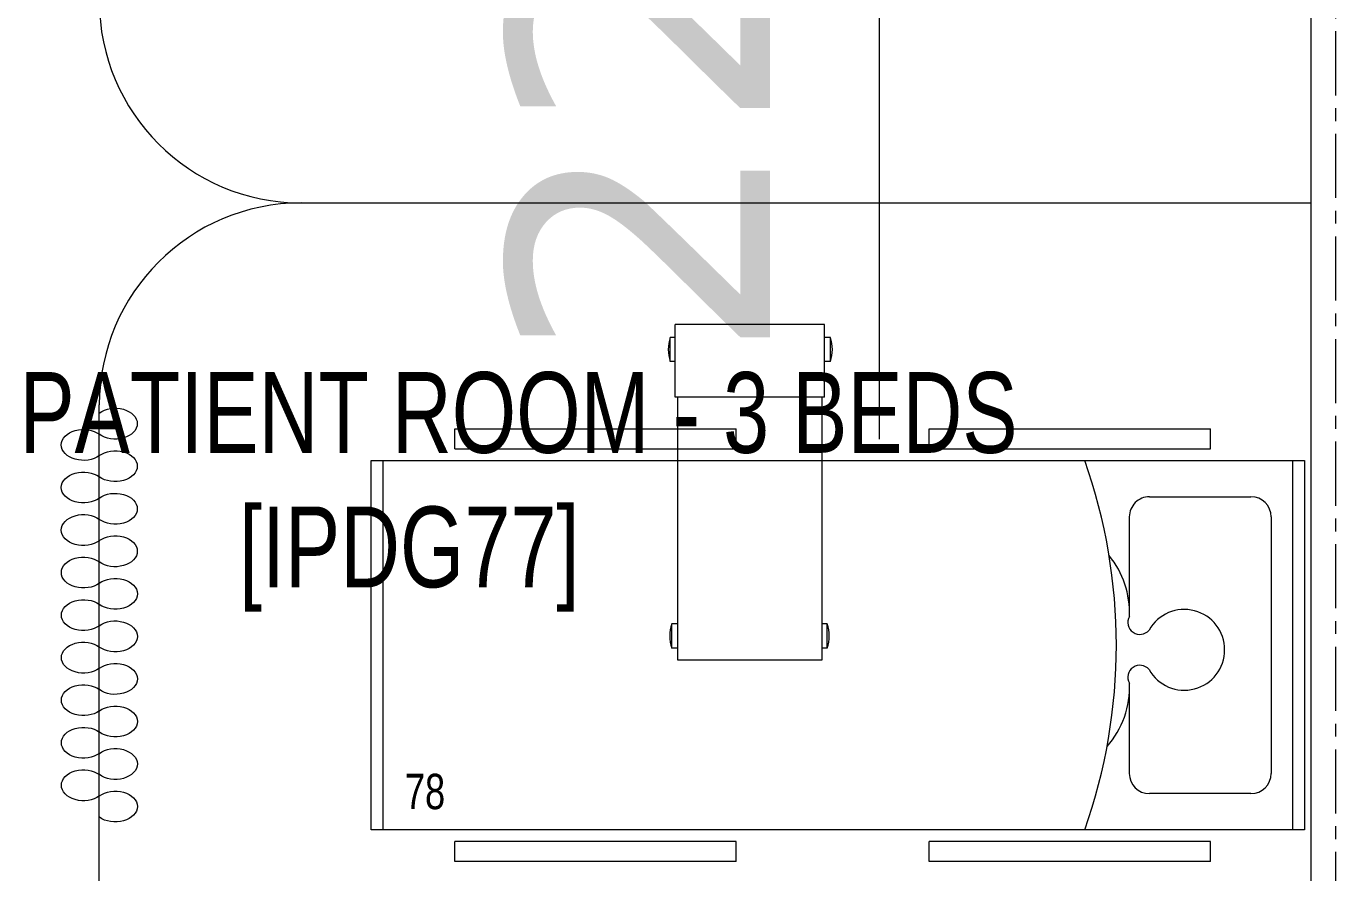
# Model space of a CAD drawing. Header units: millimetres. Extents: x 26027 to 581921, y 7230 to 233891.
# Drawn here: x 499156 to 502399, y 159763 to 161859 of the extents above; entities that cross this region are included whole.
import ezdxf

# ---------------------------------------------------------------- set-up
doc = ezdxf.new("R2010")
doc.units = ezdxf.units.MM
doc.header["$LTSCALE"] = 5
doc.linetypes.add('CENTER', pattern=[50.8, 31.75, -6.35, 6.35, -6.35])
for name, color, linetype, lineweight in [('72_EGR_BASE_TEXT', 7, 'Continuous', 5), ('Dims', 6, 'Continuous', 5), ('Medical Equipment and Furniture', 163, 'Continuous', 0), ('Medical Equipment and Furniture1', 163, 'Continuous', 5), ('Walls', 32, 'Continuous', 5)]:
    doc.layers.add(name, color=color, linetype=linetype, lineweight=lineweight)
doc.layers.add('axes', color=9, linetype='Continuous')
doc.styles.add('Dimension', font='verdana.ttf')
doc.styles.add('X3G_ENTITY_257CFD', font='swisscl.ttf', dxfattribs={"height": 200})
doc.styles.add('X3G_ENTITY_2587EA', font='swisscl.ttf', dxfattribs={"height": 200})
doc.dimstyles.new('D500', dxfattribs={"dimtxt": 650, "dimasz": 500, "dimexe": 150, "dimexo": 100, "dimgap": 250, "dimtad": 1, "dimdec": 0, "dimtxsty": 'Dimension', "dimcen": 100, "dimdle": 150, "dimclrd": 250, "dimclre": 250, "dimclrt": 7, "dimadec": 0, "dimazin": 0, "dimtfac": 1, "dimtdec": 0, "dimtmove": 0, "dimatfit": 3, "dimfxl": 1, "dimlwd": 5, "dimlwe": 5, "dimarcsym": 0})

# ---------------------------------------------------------------- blocks, each defined once
blk = doc.blocks.new('Hospital Bed')
at = {"layer": 'Medical Equipment and Furniture1'}
for p, q in [((38.338, -101.6315, 0), (38.338, -101.6815, 0)), ((38.338, -101.6315, 0), (39.0347, -101.6315, 0)), ((39.0347, -101.6315, 0), (39.0347, -101.6815, 0)), ((39.5123, -101.6315, 0), (40.209, -101.6315, 0)), ((39.5123, -101.6315, 0), (39.5123, -101.6815, 0)), ((40.209, -101.6315, 0), (40.209, -101.6815, 0)), ((38.338, -101.6815, 0), (39.0347, -101.6815, 0)), ((39.5123, -101.6815, 0), (40.209, -101.6815, 0)), ((38.105, -102.6245, 0), (38.105, -101.7101, 0)), ((38.105, -101.7101, 0), (40.4164, -101.7101, 0)), ((38.135, -102.6245, 0), (38.135, -101.7101, 0)), ((40.3864, -101.7101, 0), (40.3864, -102.6245, 0)), ((40.4164, -101.7101, 0), (40.4164, -102.6245, 0)), ((38.2374, -101.7997, 0), (38.4887, -101.7997, 0)), ((38.1874, -102.485, 0), (38.1874, -101.8497, 0)), ((38.5387, -102.0476, 0), (38.5387, -101.8497, 0)), ((38.5387, -102.485, 0), (38.5387, -102.264, 0)), ((38.4887, -102.535, 0), (38.2374, -102.535, 0)), ((40.4164, -102.6245, 0), (38.105, -102.6245, 0)), ((38.338, -102.6532, 0), (38.338, -102.7032, 0)), ((39.0347, -102.6532, 0), (38.338, -102.6532, 0)), ((39.0347, -102.6532, 0), (39.0347, -102.7032, 0)), ((40.209, -102.6532, 0), (39.5123, -102.6532, 0)), ((39.5123, -102.6532, 0), (39.5123, -102.7032, 0)), ((40.209, -102.6532, 0), (40.209, -102.7032, 0)), ((39.0347, -102.7032, 0), (38.338, -102.7032, 0)), ((40.209, -102.7032, 0), (39.5123, -102.7032, 0))]:
    blk.add_line(p, q, dxfattribs=at)
at = {"layer": 'Medical Equipment and Furniture1', "elevation": 0}
for points in [[(38.6489, -102.6245), (38.6489, -102.6245), (38.6489, -102.6245), (38.6489, -102.6245), (38.6489, -102.6245), (38.6489, -102.6245), (38.6489, -102.6245), (38.6489, -102.6245), (38.6489, -102.6245), (38.6489, -102.6245), (38.6489, -102.6245), (38.6489, -102.6245), (38.6489, -102.6245), (38.6489, -102.6245), (38.6489, -102.6245), (38.6489, -102.6245), (38.6489, -102.6245), (38.6489, -102.6245), (38.6489, -102.6245), (38.6489, -102.6245), (38.6489, -102.6245), (38.6489, -102.6245), (38.6489, -102.6245), (38.6489, -102.6245), (38.6489, -102.6245), (38.6489, -102.6245), (38.6489, -102.6245), (38.6489, -102.6245), (38.6489, -102.6245), (38.6489, -102.6245), (38.6489, -102.6245), (38.6489, -102.6245), (38.6489, -102.6245), (38.6489, -102.6245), (38.6489, -102.6245), (38.6489, -102.6245), (38.6489, -102.6245), (38.6489, -102.6245), (38.6489, -102.6245), (38.6489, -102.6245), (38.6489, -102.6245), (38.6489, -102.6245), (38.6489, -102.6245), (38.6489, -102.6245), (38.6489, -102.6245), (38.6489, -102.6245), (38.6489, -102.6245), (38.6489, -102.6245), (38.6489, -102.6245), (38.6489, -102.6245), (38.6489, -102.6245), (38.6489, -102.6245), (38.6489, -102.6245), (38.6489, -102.6245), (38.6489, -102.6245), (38.6489, -102.6245), (38.6489, -102.6245), (38.6489, -102.6245), (38.6489, -102.6245), (38.6489, -102.6245), (38.6489, -102.6245), (38.6489, -102.6245), (38.6489, -102.6245), (38.6489, -102.6245), (38.6489, -102.6245), (38.6489, -102.6245), (38.6489, -102.6245), (38.6489, -102.6245), (38.6489, -102.6245), (38.6489, -102.6245), (38.6489, -102.6245), (38.6489, -102.6245), (38.6489, -102.6245), (38.6489, -102.6245), (38.6489, -102.6245), (38.6489, -102.6245), (38.6489, -102.6245), (38.6489, -102.6245), (38.6489, -102.6245), (38.6489, -102.6245), (38.6489, -102.6245), (38.6489, -102.6245), (38.6489, -102.6245), (38.6489, -102.6245), (38.6489, -102.6245), (38.6489, -102.6245), (38.6489, -102.6245), (38.6489, -102.6245), (38.6489, -102.6245), (38.6489, -102.6245), (38.6489, -102.6245), (38.6489, -102.6245), (38.6489, -102.6245), (38.6489, -102.6245), (38.6489, -102.6245), (38.6489, -102.6245), (38.6489, -102.6245), (38.6489, -102.6245), (38.6489, -102.6245), (38.6489, -102.6245), (38.6489, -102.6245), (38.6489, -102.6245), (38.6489, -102.6245), (38.6489, -102.6245), (38.6489, -102.6245), (38.6489, -102.6245), (38.6489, -102.6245), (38.6489, -102.6245), (38.6489, -102.6245), (38.6489, -102.6245), (38.6489, -102.6245), (38.6489, -102.6245), (38.6489, -102.6245), (38.6489, -102.6245), (38.6489, -102.6245), (38.6489, -102.6245), (38.6489, -102.6245), (38.6489, -102.6245), (38.6489, -102.6245), (38.6489, -102.6245), (38.6489, -102.6245), (38.6489, -102.6245), (38.6489, -102.6245), (38.6489, -102.6245), (38.6489, -102.6245), (38.6489, -102.6245), (38.6489, -102.6245), (38.6489, -102.6245), (38.6489, -102.6245), (38.6489, -102.6245), (38.6489, -102.6245), (38.6489, -102.6245), (38.6489, -102.6245), (38.6489, -102.6245), (38.6489, -102.6245), (38.6489, -102.6245), (38.6489, -102.6245), (38.6489, -102.6245), (38.6489, -102.6245), (38.6489, -102.6245), (38.6489, -102.6245), (38.6489, -102.6245), (38.6489, -102.6245), (38.6489, -102.6245), (38.6489, -102.6245), (38.6489, -102.6245), (38.6489, -102.6245), (38.6489, -102.6245), (38.6489, -102.6245), (38.6489, -102.6245), (38.6489, -102.6245), (38.6489, -102.6245), (38.6489, -102.6245), (38.6489, -102.6245), (38.6489, -102.6245), (38.6489, -102.6245), (38.6489, -102.6245), (38.6489, -102.6245), (38.6489, -102.6245), (38.6489, -102.6245), (38.6489, -102.6245), (38.6489, -102.6245), (38.6489, -102.6245), (38.6489, -102.6245), (38.6489, -102.6245), (38.6489, -102.6245), (38.6489, -102.6245), (38.6489, -102.6245), (38.6489, -102.6245), (38.6489, -102.6245), (38.6489, -102.6245), (38.6489, -102.6245), (38.6489, -102.6245), (38.6489, -102.6245), (38.6489, -102.6245), (38.6489, -102.6245), (38.6489, -102.6245), (38.6489, -102.6245), (38.6489, -102.6245), (38.6489, -102.6245), (38.6489, -102.6245), (38.6489, -102.6245), (38.6489, -102.6245), (38.6489, -102.6245), (38.6489, -102.6245), (38.6489, -102.6245), (38.6489, -102.6245), (38.6489, -102.6245), (38.6489, -102.6245), (38.6489, -102.6245), (38.6489, -102.6245), (38.6489, -102.6245), (38.6489, -102.6245), (38.6489, -102.6245), (38.6489, -102.6245), (38.6489, -102.6245), (38.6489, -102.6245), (38.6489, -102.6245), (38.6489, -102.6245), (38.6489, -102.6245), (38.6489, -102.6245), (38.6489, -102.6245), (38.6489, -102.6245), (38.6489, -102.6245), (38.6489, -102.6245), (38.6489, -102.6245), (38.6489, -102.6245), (38.6489, -102.6245), (38.6489, -102.6245), (38.6489, -102.6245), (38.6489, -102.6245), (38.6489, -102.6245), (38.6489, -102.6245), (38.6489, -102.6245), (38.6489, -102.6245), (38.6489, -102.6245), (38.6489, -102.6245), (38.6489, -102.6245), (38.6489, -102.6245)], [(38.6489, -102.6245), (38.6489, -102.6245), (38.6489, -102.6245), (38.6489, -102.6245), (38.6489, -102.6245), (38.6489, -102.6245), (38.6489, -102.6245), (38.6489, -102.6245), (38.6489, -102.6245), (38.6489, -102.6245), (38.6489, -102.6245), (38.6489, -102.6245), (38.6489, -102.6245), (38.6489, -102.6245), (38.6489, -102.6245), (38.6489, -102.6245), (38.6489, -102.6245), (38.6489, -102.6245), (38.6489, -102.6245), (38.6489, -102.6245), (38.6489, -102.6245), (38.6489, -102.6245), (38.6489, -102.6245), (38.6489, -102.6245), (38.6489, -102.6245), (38.6489, -102.6245), (38.6489, -102.6245), (38.6489, -102.6245), (38.6489, -102.6245), (38.6489, -102.6245), (38.6489, -102.6245), (38.6489, -102.6245), (38.6489, -102.6245), (38.6489, -102.6245), (38.6489, -102.6245), (38.6489, -102.6245), (38.6489, -102.6245), (38.6489, -102.6245), (38.6489, -102.6245), (38.6489, -102.6245), (38.6489, -102.6245), (38.6489, -102.6245), (38.6489, -102.6245), (38.6489, -102.6245), (38.6489, -102.6245), (38.6489, -102.6245), (38.6489, -102.6245), (38.6489, -102.6245), (38.6489, -102.6245), (38.6489, -102.6245), (38.6489, -102.6245), (38.6489, -102.6245), (38.6489, -102.6245), (38.6489, -102.6245), (38.6489, -102.6245), (38.6489, -102.6245), (38.6489, -102.6245), (38.6489, -102.6245), (38.6489, -102.6245), (38.6489, -102.6245), (38.6489, -102.6245), (38.6489, -102.6245), (38.6489, -102.6245), (38.6489, -102.6245), (38.6489, -102.6245), (38.6489, -102.6245), (38.6489, -102.6245), (38.6489, -102.6245), (38.6489, -102.6245), (38.6489, -102.6245), (38.6489, -102.6245), (38.6489, -102.6245), (38.6489, -102.6245), (38.6489, -102.6245), (38.6489, -102.6245), (38.6489, -102.6245), (38.6489, -102.6245), (38.6489, -102.6245), (38.6489, -102.6245), (38.6489, -102.6245), (38.6489, -102.6245), (38.6489, -102.6245), (38.6489, -102.6245), (38.6489, -102.6245), (38.6489, -102.6245), (38.6489, -102.6245), (38.6489, -102.6245), (38.6489, -102.6245), (38.6489, -102.6245), (38.6489, -102.6245), (38.6489, -102.6245), (38.6489, -102.6245), (38.6489, -102.6245), (38.6489, -102.6245), (38.6489, -102.6245), (38.6489, -102.6245), (38.6489, -102.6245), (38.6489, -102.6245), (38.6489, -102.6245), (38.6489, -102.6245), (38.6489, -102.6245), (38.6489, -102.6245), (38.6489, -102.6245), (38.6489, -102.6245), (38.6489, -102.6245), (38.6489, -102.6245), (38.6489, -102.6245), (38.6489, -102.6245), (38.6489, -102.6245), (38.6489, -102.6245), (38.6489, -102.6245), (38.6489, -102.6245), (38.6489, -102.6245), (38.6489, -102.6245), (38.6489, -102.6245), (38.6489, -102.6245), (38.6489, -102.6245), (38.6489, -102.6245), (38.6489, -102.6245), (38.6489, -102.6245), (38.6489, -102.6245), (38.6489, -102.6245), (38.6489, -102.6245), (38.6489, -102.6245), (38.6489, -102.6245), (38.6489, -102.6245), (38.6489, -102.6245), (38.6489, -102.6245), (38.6489, -102.6245), (38.6489, -102.6245), (38.6489, -102.6245), (38.6489, -102.6245), (38.6489, -102.6245), (38.6489, -102.6245), (38.6489, -102.6245), (38.6489, -102.6245), (38.6489, -102.6245), (38.6489, -102.6245), (38.6489, -102.6245), (38.6489, -102.6245), (38.6489, -102.6245), (38.6489, -102.6245), (38.6489, -102.6245), (38.6489, -102.6245), (38.6489, -102.6245), (38.6489, -102.6245), (38.6489, -102.6245), (38.6489, -102.6245), (38.6489, -102.6245), (38.6489, -102.6245), (38.6489, -102.6245), (38.6489, -102.6245), (38.6489, -102.6245), (38.6489, -102.6245), (38.6489, -102.6245), (38.6489, -102.6245), (38.6489, -102.6245), (38.6489, -102.6245), (38.6489, -102.6245), (38.6489, -102.6245), (38.6489, -102.6245), (38.6489, -102.6245), (38.6489, -102.6245), (38.6489, -102.6245), (38.6489, -102.6245), (38.6489, -102.6245), (38.6489, -102.6245), (38.6489, -102.6245), (38.6489, -102.6245), (38.6489, -102.6245), (38.6489, -102.6245), (38.6489, -102.6245), (38.6489, -102.6245), (38.6489, -102.6245), (38.6489, -102.6245), (38.6489, -102.6245), (38.6489, -102.6245), (38.6489, -102.6245), (38.6489, -102.6245), (38.6489, -102.6245), (38.6489, -102.6245), (38.6489, -102.6245), (38.6489, -102.6245), (38.6489, -102.6245), (38.6489, -102.6245), (38.6489, -102.6245), (38.6489, -102.6245), (38.6489, -102.6245), (38.6489, -102.6245), (38.6489, -102.6245), (38.6489, -102.6245), (38.6489, -102.6245), (38.6489, -102.6245), (38.6489, -102.6245), (38.6489, -102.6245), (38.6489, -102.6245), (38.6489, -102.6245), (38.6489, -102.6245), (38.6489, -102.6245), (38.6489, -102.6245), (38.6489, -102.6245), (38.6489, -102.6245), (38.6489, -102.6245), (38.6489, -102.6245), (38.6489, -102.6245), (38.6489, -102.6245), (38.6489, -102.6245), (38.6489, -102.6245), (38.6489, -102.6245), (38.6489, -102.6245), (38.6489, -102.6245), (38.6489, -102.6245), (38.6489, -102.6245), (38.6489, -102.6245)], [(38.6489, -102.6245), (38.6489, -102.6245), (38.6489, -102.6245), (38.6489, -102.6245), (38.6489, -102.6245), (38.6489, -102.6245), (38.6489, -102.6245), (38.6489, -102.6245), (38.6489, -102.6245), (38.6489, -102.6245), (38.6489, -102.6245), (38.6489, -102.6245), (38.6489, -102.6245), (38.6489, -102.6245), (38.6489, -102.6245), (38.6489, -102.6245), (38.6489, -102.6245), (38.6489, -102.6245), (38.6489, -102.6245), (38.6489, -102.6245), (38.6489, -102.6245), (38.6489, -102.6245), (38.6489, -102.6245), (38.6489, -102.6245), (38.6489, -102.6245), (38.6489, -102.6245), (38.6489, -102.6245), (38.6489, -102.6245), (38.6489, -102.6245), (38.6489, -102.6245), (38.6489, -102.6245), (38.6489, -102.6245), (38.6489, -102.6245), (38.6489, -102.6245), (38.6489, -102.6245), (38.6489, -102.6245), (38.6489, -102.6245), (38.6489, -102.6245), (38.6489, -102.6245), (38.6489, -102.6245), (38.6489, -102.6245), (38.6489, -102.6245), (38.6489, -102.6245), (38.6489, -102.6245), (38.6489, -102.6245), (38.6489, -102.6245), (38.6489, -102.6245), (38.6489, -102.6245), (38.6489, -102.6245), (38.6489, -102.6245), (38.6489, -102.6245), (38.6489, -102.6245), (38.6489, -102.6245), (38.6489, -102.6245), (38.6489, -102.6245), (38.6489, -102.6245), (38.6489, -102.6245), (38.6489, -102.6245), (38.6489, -102.6245), (38.6489, -102.6245), (38.6489, -102.6245), (38.6489, -102.6245), (38.6489, -102.6245), (38.6489, -102.6245), (38.6489, -102.6245), (38.6489, -102.6245), (38.6489, -102.6245), (38.6489, -102.6245), (38.6489, -102.6245), (38.6489, -102.6245), (38.6489, -102.6245), (38.6489, -102.6245), (38.6489, -102.6245), (38.6489, -102.6245), (38.6489, -102.6245), (38.6489, -102.6245), (38.6489, -102.6245), (38.6489, -102.6245), (38.6489, -102.6245), (38.6489, -102.6245), (38.6489, -102.6245), (38.6489, -102.6245), (38.6489, -102.6245), (38.6489, -102.6245), (38.6489, -102.6245), (38.6489, -102.6245), (38.6489, -102.6245), (38.6489, -102.6245), (38.6489, -102.6245), (38.6489, -102.6245), (38.6489, -102.6245), (38.6489, -102.6245), (38.6489, -102.6245), (38.6489, -102.6245), (38.6489, -102.6245), (38.6489, -102.6245), (38.6489, -102.6245), (38.6489, -102.6245), (38.6489, -102.6245), (38.6489, -102.6245), (38.6489, -102.6245), (38.6489, -102.6245), (38.6489, -102.6245), (38.6489, -102.6245), (38.6489, -102.6245), (38.6489, -102.6245), (38.6489, -102.6245), (38.6489, -102.6245), (38.6489, -102.6245), (38.6489, -102.6245), (38.6489, -102.6245), (38.6489, -102.6245), (38.6489, -102.6245), (38.6489, -102.6245), (38.6489, -102.6245), (38.6489, -102.6245), (38.6489, -102.6245), (38.6489, -102.6245), (38.6489, -102.6245), (38.6489, -102.6245), (38.6489, -102.6245), (38.6489, -102.6245), (38.6489, -102.6245), (38.6489, -102.6245), (38.6489, -102.6245), (38.6489, -102.6245), (38.6489, -102.6245), (38.6489, -102.6245), (38.6489, -102.6245), (38.6489, -102.6245), (38.6489, -102.6245), (38.6489, -102.6245), (38.6489, -102.6245), (38.6489, -102.6245), (38.6489, -102.6245), (38.6489, -102.6245), (38.6489, -102.6245), (38.6489, -102.6245), (38.6489, -102.6245), (38.6489, -102.6245), (38.6489, -102.6245), (38.6489, -102.6245), (38.6489, -102.6245), (38.6489, -102.6245), (38.6489, -102.6245), (38.6489, -102.6245), (38.6489, -102.6245), (38.6489, -102.6245), (38.6489, -102.6245), (38.6489, -102.6245), (38.6489, -102.6245), (38.6489, -102.6245), (38.6489, -102.6245), (38.6489, -102.6245), (38.6489, -102.6245), (38.6489, -102.6245), (38.6489, -102.6245), (38.6489, -102.6245), (38.6489, -102.6245), (38.6489, -102.6245), (38.6489, -102.6245), (38.6489, -102.6245), (38.6489, -102.6245), (38.6489, -102.6245), (38.6489, -102.6245), (38.6489, -102.6245), (38.6489, -102.6245), (38.6489, -102.6245), (38.6489, -102.6245), (38.6489, -102.6245), (38.6489, -102.6245), (38.6489, -102.6245), (38.6489, -102.6245), (38.6489, -102.6245), (38.6489, -102.6245), (38.6489, -102.6245), (38.6489, -102.6245), (38.6489, -102.6245), (38.6489, -102.6245), (38.6489, -102.6245), (38.6489, -102.6245), (38.6489, -102.6245), (38.6489, -102.6245), (38.6489, -102.6245), (38.6489, -102.6245), (38.6489, -102.6245), (38.6489, -102.6245), (38.6489, -102.6245), (38.6489, -102.6245), (38.6489, -102.6245), (38.6489, -102.6245), (38.6489, -102.6245), (38.6489, -102.6245), (38.6489, -102.6245), (38.6489, -102.6245), (38.6489, -102.6245), (38.6489, -102.6245), (38.6489, -102.6245), (38.6489, -102.6245), (38.6489, -102.6245), (38.6489, -102.6245), (38.6489, -102.6245), (38.6489, -102.6245), (38.6489, -102.6245), (38.6489, -102.6245), (38.6489, -102.6245), (38.6489, -102.6245), (38.6489, -102.6245), (38.6489, -102.6245), (38.6489, -102.6245), (38.6489, -102.6245), (38.6489, -102.6245), (38.6489, -102.6245), (38.6489, -102.6245), (38.6489, -102.6245), (38.6489, -102.6245), (38.6489, -102.6245), (38.6489, -102.6245), (38.6489, -102.6245), (38.6489, -102.6245), (38.6489, -102.6245), (38.6489, -102.6245), (38.6489, -102.6245), (38.6489, -102.6245), (38.6489, -102.6245), (38.6489, -102.6245), (38.6489, -102.6245), (38.6489, -102.6245), (38.6489, -102.6245), (38.6489, -102.6245), (38.6489, -102.6245), (38.6489, -102.6245), (38.6489, -102.6245), (38.6489, -102.6245), (38.6489, -102.6245), (38.6489, -102.6245), (38.6489, -102.6245), (38.6489, -102.6245), (38.6489, -102.6245), (38.6489, -102.6245), (38.6489, -102.6245), (38.6489, -102.6245), (38.6489, -102.6245), (38.6489, -102.6245), (38.6489, -102.6245), (38.6489, -102.6245), (38.6489, -102.6245), (38.6489, -102.6245), (38.6489, -102.6245), (38.6489, -102.6245), (38.6489, -102.6245), (38.6489, -102.6245), (38.6489, -102.6245), (38.6489, -102.6245), (38.6489, -102.6245), (38.6489, -102.6245), (38.6489, -102.6245), (38.6489, -102.6245), (38.6489, -102.6245), (38.6489, -102.6245), (38.6489, -102.6245), (38.6489, -102.6245), (38.6489, -102.6245), (38.6489, -102.6245), (38.6489, -102.6245), (38.6489, -102.6245), (38.6489, -102.6245), (38.6489, -102.6245), (38.6489, -102.6245), (38.6489, -102.6245), (38.6489, -102.6245), (38.6489, -102.6245), (38.6489, -102.6245), (38.6489, -102.6245), (38.6489, -102.6245), (38.6489, -102.6245), (38.6489, -102.6245)]]:
    blk.add_lwpolyline(points, close=True, dxfattribs=at)
for points in [[(38.6489, -102.6245), (38.6489, -102.6245), (38.6489, -102.6245), (38.6489, -102.6245), (38.6489, -102.6245), (38.6489, -102.6245), (38.6489, -102.6245), (38.6489, -102.6245)], [(38.6489, -102.6245), (38.6489, -102.6245), (38.6489, -102.6245), (38.6489, -102.6245), (38.6489, -102.6245), (38.6489, -102.6245), (38.6489, -102.6245), (38.6489, -102.6245), (38.6489, -102.6245), (38.6489, -102.6245), (38.6489, -102.6245), (38.6489, -102.6245), (38.6489, -102.6245), (38.6489, -102.6245), (38.6489, -102.6245), (38.6489, -102.6245), (38.6489, -102.6245), (38.6489, -102.6245), (38.6489, -102.6245), (38.6489, -102.6245), (38.6489, -102.6245), (38.6489, -102.6245), (38.6489, -102.6245), (38.6489, -102.6245), (38.6489, -102.6245), (38.6489, -102.6245), (38.6489, -102.6245), (38.6489, -102.6245), (38.6489, -102.6245), (38.6489, -102.6245), (38.6489, -102.6245), (38.6489, -102.6245), (38.6489, -102.6245), (38.6489, -102.6245), (38.6489, -102.6245), (38.6489, -102.6245), (38.6489, -102.6245), (38.6489, -102.6245), (38.6489, -102.6245), (38.6489, -102.6245), (38.6489, -102.6245), (38.6489, -102.6245), (38.6489, -102.6245), (38.6489, -102.6245), (38.6489, -102.6245), (38.6489, -102.6245), (38.6489, -102.6245), (38.6489, -102.6245), (38.6489, -102.6245), (38.6489, -102.6245), (38.6489, -102.6245), (38.6489, -102.6245), (38.6489, -102.6245), (38.6489, -102.6245), (38.6489, -102.6245), (38.6489, -102.6245), (38.6489, -102.6245), (38.6489, -102.6245), (38.6489, -102.6245), (38.6489, -102.6245), (38.6489, -102.6245), (38.6489, -102.6245), (38.6489, -102.6245), (38.6489, -102.6245), (38.6489, -102.6245), (38.6489, -102.6245), (38.6489, -102.6245), (38.6489, -102.6245), (38.6489, -102.6245), (38.6489, -102.6245), (38.6489, -102.6245), (38.6489, -102.6245), (38.6489, -102.6245), (38.6489, -102.6245), (38.6489, -102.6245), (38.6489, -102.6245), (38.6489, -102.6245), (38.6489, -102.6245), (38.6489, -102.6245), (38.6489, -102.6245), (38.6489, -102.6245), (38.6489, -102.6245), (38.6489, -102.6245), (38.6489, -102.6245), (38.6489, -102.6245), (38.6489, -102.6245), (38.6489, -102.6245), (38.6489, -102.6245), (38.6489, -102.6245), (38.6489, -102.6245), (38.6489, -102.6245), (38.6489, -102.6245), (38.6489, -102.6245), (38.6489, -102.6245), (38.6489, -102.6245), (38.6489, -102.6245), (38.6489, -102.6245), (38.6489, -102.6245), (38.6489, -102.6245), (38.6489, -102.6245), (38.6489, -102.6245), (38.6489, -102.6245), (38.6489, -102.6245), (38.6489, -102.6245), (38.6489, -102.6245), (38.6489, -102.6245), (38.6489, -102.6245), (38.6489, -102.6245), (38.6489, -102.6245), (38.6489, -102.6245), (38.6489, -102.6245)], [(38.6489, -102.6245), (38.6489, -102.6245), (38.6489, -102.6245), (38.6489, -102.6245), (38.6489, -102.6245), (38.6489, -102.6245), (38.6489, -102.6245), (38.6489, -102.6245), (38.6489, -102.6245), (38.6489, -102.6245), (38.6489, -102.6245), (38.6489, -102.6245), (38.6489, -102.6245), (38.6489, -102.6245), (38.6489, -102.6245), (38.6489, -102.6245), (38.6489, -102.6245)], [(38.6489, -102.6245), (38.6489, -102.6245), (38.6489, -102.6245), (38.6489, -102.6245), (38.6489, -102.6245), (38.6489, -102.6245), (38.6489, -102.6245)], [(38.6489, -102.6245), (38.6489, -102.6245), (38.6489, -102.6245), (38.6489, -102.6245), (38.6489, -102.6245), (38.6489, -102.6245), (38.6489, -102.6245), (38.6489, -102.6245), (38.6489, -102.6245), (38.6489, -102.6245), (38.6489, -102.6245), (38.6489, -102.6245)], [(38.6489, -102.6245), (38.6489, -102.6245), (38.6489, -102.6245), (38.6489, -102.6245), (38.6489, -102.6245), (38.6489, -102.6245), (38.6489, -102.6245), (38.6489, -102.6245), (38.6489, -102.6245), (38.6489, -102.6245), (38.6489, -102.6245), (38.6489, -102.6245), (38.6489, -102.6245), (38.6489, -102.6245), (38.6489, -102.6245), (38.6489, -102.6245), (38.6489, -102.6245), (38.6489, -102.6245), (38.6489, -102.6245), (38.6489, -102.6245), (38.6489, -102.6245), (38.6489, -102.6245), (38.6489, -102.6245), (38.6489, -102.6245), (38.6489, -102.6245), (38.6489, -102.6245), (38.6489, -102.6245), (38.6489, -102.6245), (38.6489, -102.6245), (38.6489, -102.6245), (38.6489, -102.6245), (38.6489, -102.6245), (38.6489, -102.6245), (38.6489, -102.6245), (38.6489, -102.6245), (38.6489, -102.6245), (38.6489, -102.6245), (38.6489, -102.6245), (38.6489, -102.6245), (38.6489, -102.6245), (38.6489, -102.6245), (38.6489, -102.6245), (38.6489, -102.6245), (38.6489, -102.6245), (38.6489, -102.6245), (38.6489, -102.6245), (38.6489, -102.6245), (38.6489, -102.6245), (38.6489, -102.6245), (38.6489, -102.6245), (38.6489, -102.6245), (38.6489, -102.6245), (38.6489, -102.6245), (38.6489, -102.6245), (38.6489, -102.6245), (38.6489, -102.6245), (38.6489, -102.6245), (38.6489, -102.6245), (38.6489, -102.6245), (38.6489, -102.6245), (38.6489, -102.6245), (38.6489, -102.6245), (38.6489, -102.6245), (38.6489, -102.6245), (38.6489, -102.6245), (38.6489, -102.6245), (38.6489, -102.6245), (38.6489, -102.6245), (38.6489, -102.6245), (38.6489, -102.6245), (38.6489, -102.6245), (38.6489, -102.6245), (38.6489, -102.6245), (38.6489, -102.6245), (38.6489, -102.6245), (38.6489, -102.6245), (38.6489, -102.6245), (38.6489, -102.6245), (38.6489, -102.6245), (38.6489, -102.6245), (38.6489, -102.6245), (38.6489, -102.6245), (38.6489, -102.6245), (38.6489, -102.6245), (38.6489, -102.6245), (38.6489, -102.6245), (38.6489, -102.6245), (38.6489, -102.6245), (38.6489, -102.6245)], [(38.6489, -102.6245), (38.6489, -102.6245), (38.6489, -102.6245), (38.6489, -102.6245), (38.6489, -102.6245), (38.6489, -102.6245), (38.6489, -102.6245), (38.6489, -102.6245), (38.6489, -102.6245), (38.6489, -102.6245), (38.6489, -102.6245), (38.6489, -102.6245), (38.6489, -102.6245), (38.6489, -102.6245), (38.6489, -102.6245), (38.6489, -102.6245), (38.6489, -102.6245), (38.6489, -102.6245), (38.6489, -102.6245), (38.6489, -102.6245), (38.6489, -102.6245), (38.6489, -102.6245), (38.6489, -102.6245), (38.6489, -102.6245), (38.6489, -102.6245), (38.6489, -102.6245), (38.6489, -102.6245), (38.6489, -102.6245), (38.6489, -102.6245), (38.6489, -102.6245), (38.6489, -102.6245), (38.6489, -102.6245), (38.6489, -102.6245), (38.6489, -102.6245), (38.6489, -102.6245), (38.6489, -102.6245), (38.6489, -102.6245), (38.6489, -102.6245), (38.6489, -102.6245), (38.6489, -102.6245), (38.6489, -102.6245), (38.6489, -102.6245), (38.6489, -102.6245), (38.6489, -102.6245), (38.6489, -102.6245), (38.6489, -102.6245), (38.6489, -102.6245), (38.6489, -102.6245), (38.6489, -102.6245), (38.6489, -102.6245), (38.6489, -102.6245), (38.6489, -102.6245), (38.6489, -102.6245), (38.6489, -102.6245)], [(38.6489, -102.6245), (38.6489, -102.6245), (38.6489, -102.6245), (38.6489, -102.6245), (38.6489, -102.6245), (38.6489, -102.6245), (38.6489, -102.6245), (38.6489, -102.6245), (38.6489, -102.6245), (38.6489, -102.6245)], [(38.6489, -102.6245), (38.6489, -102.6245), (38.6489, -102.6245), (38.6489, -102.6245), (38.6489, -102.6245), (38.6489, -102.6245), (38.6489, -102.6245), (38.6489, -102.6245), (38.6489, -102.6245), (38.6489, -102.6245)], [(38.6489, -102.6245), (38.6489, -102.6245), (38.6489, -102.6245), (38.6489, -102.6245), (38.6489, -102.6245), (38.6489, -102.6245), (38.6489, -102.6245), (38.6489, -102.6245), (38.6489, -102.6245), (38.6489, -102.6245), (38.6489, -102.6245), (38.6489, -102.6245), (38.6489, -102.6245), (38.6489, -102.6245), (38.6489, -102.6245)], [(38.6489, -102.6245), (38.6489, -102.6245), (38.6489, -102.6245), (38.6489, -102.6245), (38.6489, -102.6245), (38.6489, -102.6245), (38.6489, -102.6245), (38.6489, -102.6245), (38.6489, -102.6245), (38.6489, -102.6245)], [(38.6489, -102.6245), (38.6489, -102.6245), (38.6489, -102.6245), (38.6489, -102.6245), (38.6489, -102.6245), (38.6489, -102.6245), (38.6489, -102.6245)], [(38.6489, -102.6245), (38.6489, -102.6245), (38.6489, -102.6245), (38.6489, -102.6245), (38.6489, -102.6245), (38.6489, -102.6245), (38.6489, -102.6245), (38.6489, -102.6245), (38.6489, -102.6245), (38.6489, -102.6245)], [(38.6489, -102.6245), (38.6489, -102.6245), (38.6489, -102.6245), (38.6489, -102.6245), (38.6489, -102.6245), (38.6489, -102.6245), (38.6489, -102.6245), (38.6489, -102.6245), (38.6489, -102.6245), (38.6489, -102.6245), (38.6489, -102.6245), (38.6489, -102.6245), (38.6489, -102.6245), (38.6489, -102.6245), (38.6489, -102.6245), (38.6489, -102.6245), (38.6489, -102.6245), (38.6489, -102.6245)], [(38.6489, -102.6245), (38.6489, -102.6245), (38.6489, -102.6245), (38.6489, -102.6245), (38.6489, -102.6245), (38.6489, -102.6245), (38.6489, -102.6245), (38.6489, -102.6245), (38.6489, -102.6245)]]:
    blk.add_lwpolyline(points, dxfattribs=at)
at = {"layer": 'Medical Equipment and Furniture1'}
for centre, radius, start, end in [((39.9488, -102.1673, 0), 1.378, 160.6222, 199.3778), ((38.2374, -101.8497, 0), 0.05, 90, 180), ((38.4887, -101.8497, 0), 0.05, 0, 90), ((38.7578, -102.0625, 0), 0.2195, 138.2973, 182.816), ((38.4026, -102.1558, 0), 0.1, 29.3037, 330.6963), ((38.5126, -102.0878, 0), 0.0297, 220.0437, 29.1003), ((38.5126, -102.2238, 0), 0.0297, 330.8997, 139.9563), ((38.7578, -102.2491, 0), 0.2195, 177.184, 219.6878), ((38.2374, -102.485, 0), 0.05, 180, 270), ((38.4887, -102.485, 0), 0.05, 270, 0)]:
    blk.add_arc(centre, radius, start, end, dxfattribs=at)
blk = doc.blocks.new('HF13963-P')
at = {"layer": 'Medical Equipment and Furniture1'}
for p, q in [((0.0915, 0.1995), (0.0315, 0.1995)), ((0.0315, 0.1995), (0.0315, 0.185)), ((0.0915, 0.1995), (0.0915, 0.185)), ((0.18, 0.185), (0, 0.185)), ((0, 0.185), (0, -0.185)), ((0.18, 0.185), (0.18, -0.185)), ((0.83, 0.1788), (0.18, 0.1788)), ((0.8007, 0.1919), (0.7407, 0.1919)), ((0.7407, 0.1919), (0.7407, 0.1788)), ((0.8007, 0.1919), (0.8007, 0.1788)), ((0.83, -0.1788), (0.83, 0.1788)), ((0.18, -0.185), (0, -0.185)), ((0.0315, -0.185), (0.0315, -0.1971)), ((0.0915, -0.185), (0.0915, -0.1971)), ((0.18, -0.1788), (0.83, -0.1788)), ((0.7407, -0.1788), (0.7407, -0.1933)), ((0.8007, -0.1933), (0.7407, -0.1933)), ((0.8007, -0.1788), (0.8007, -0.1933)), ((0.0915, -0.1971), (0.0315, -0.1971))]:
    blk.add_line(p, q, dxfattribs=at)
for centre, start, end in [((0.0615, 0.112), 71.0754, 108.9246), ((0.7707, 0.1044), 71.0754, 108.9246), ((0.7707, -0.1058), 251.0754, 288.9246), ((0.0615, -0.1096), 251.0754, 288.9246)]:
    blk.add_arc(centre, 0.0925, start, end, dxfattribs=at)
blk = doc.blocks.new('CURTAIN')
for centre, start, end in [((-0.3386, 0.0395), 313.5684, 226.4316), ((-0.1881, 0.0395), 313.5684, 226.4316), ((-0.0376, 0.0395), 313.5684, 226.4316), ((0.1129, 0.0395), 313.5684, 226.4316), ((0.2633, 0.0395), 313.5684, 226.4316), ((0.4138, 0.0395), 313.5684, 226.4316), ((0.5643, 0.0395), 313.5684, 226.4316), ((0.7148, 0.0395), 313.5684, 226.4316), ((0.8653, 0.0395), 313.5684, 226.4316), ((0.0376, -0.0395), 133.5684, 46.4316), ((0.1881, -0.0395), 133.5684, 46.4316), ((0.3386, -0.0395), 133.5684, 46.4316), ((0.4891, -0.0395), 133.5684, 46.4316), ((0.6396, -0.0395), 133.5684, 46.4316), ((0.79, -0.0395), 133.5684, 46.4316), ((0.9405, -0.0395), 133.5684, 46.4316), ((-0.4138, -0.0395), 133.5684, 46.4316), ((-0.2633, -0.0395), 133.5684, 46.4316), ((-0.1129, -0.0395), 133.5684, 46.4316)]:
    blk.add_arc(centre, 0.0546, start, end)
blk = doc.blocks.new('*D496')
at = {"layer": 'DEFPOINTS', "color": 0, "transparency": 16777216}
for p in [(501230.5, 166210.3, 0), (501206.8, 163980.3, 0), (501267.8, 163980.3)]:
    blk.add_point(p, dxfattribs=at)
at = {"layer": 'Dims', "color": 250, "linetype": 'Continuous', "lineweight": 5, "transparency": 16777216}
for p, q in [((501330.5, 166210.3), (501417.8, 166210.3)), ((501267.8, 165710.3), (501267.8, 164480.3)), ((501267.8, 163980.3), (501267.8, 160836)), ((501306.8, 163980.3), (501417.8, 163980.3))]:
    blk.add_line(p, q, dxfattribs=at)
at = {"layer": 'Dims', "color": 250, "transparency": 16777216}
for points in [[(501184.4, 165710.3), (501351.1, 165710.3), (501267.8, 166210.3)], [(501184.4, 164480.3), (501351.1, 164480.3), (501267.8, 163980.3)]]:
    blk.add_solid(points, dxfattribs=at)
at = {"layer": 'Dims', "color": 7, "lineweight": 0, "transparency": 16777216, "insert": (500679.2, 162158.1), "char_height": 650, "attachment_point": 5, "rotation": 90, "style": 'Dimension'}
blk.add_mtext('2230', dxfattribs=at)

msp = doc.modelspace()

# ---------------------------------------------------------------- linework, layer by layer
at = {"layer": 'axes', "linetype": 'CENTER', "lineweight": 0}
msp.add_line((502398.8, 120285.6, 0), (502398.8, 210035.3, 0), dxfattribs=at)
at = {"layer": 'Medical Equipment and Furniture'}
for p, q in [((499836.7, 161421.3, 0), (502336.7, 161421.3, 0)), ((499336.7, 159563.3, 0), (499336.7, 160921.3, 0))]:
    msp.add_line(p, q, dxfattribs=at)
for centre, start, end in [((499836.7, 161921.3, 0), 180, 270), ((499836.7, 160921.3, 0), 90, 180)]:
    msp.add_arc(centre, 500, start, end, dxfattribs=at)
at = {"layer": 'Walls'}
msp.add_line((502336.7, 163680.3, 0), (502336.7, 157010.3, 0), dxfattribs=at)

# ---------------------------------------------------------------- block references
at = {"layer": 'Medical Equipment and Furniture', "xscale": 1000, "yscale": 1000, "zscale": 1000}
for name, p, rotation in [('HF13963-P', (500947.6, 161120, 0), 270.0000011920892), ('Hospital Bed', (540426.1, 58159, 0), 180)]:
    msp.add_blockref(name, p, dxfattribs=dict(at, rotation=rotation))
at = {"layer": 'Medical Equipment and Furniture', "extrusion": (-1.26698e-09, -6.38299e-11, -1), "xscale": 699.9999999767327, "yscale": 1000, "zscale": 1000, "rotation": 269.985929888151}
msp.add_blockref('CURTAIN', (-499336.7, 160585.1, 0), dxfattribs=at)

# ---------------------------------------------------------------- texts
at = {"layer": '72_EGR_BASE_TEXT', "char_height": 200, "attachment_point": 2, "style": 'X3G_ENTITY_2587EA'}
for s, insert in [('PATIENT ROOM - 3 BEDS', (500374.7, 161002.5)), ('[IPDG77]', (500104.1, 160669.6))]:
    msp.add_mtext(s, dxfattribs=dict(at, insert=insert))
at = {"layer": 'Medical Equipment and Furniture', "insert": (500143.2, 159919.1, 0), "char_height": 87.47, "attachment_point": 8, "style": 'X3G_ENTITY_257CFD'}
msp.add_mtext('78', dxfattribs=at)

# ---------------------------------------------------------------- dimensions: what is measured, and where the dimension line sits
at = {"layer": 'Dims', "lineweight": 0}
dim = msp.add_linear_dim(base=(501267.8, 163980.3, 0), p1=(501230.5, 166210.3, 0), p2=(501206.8, 163980.3, 0), angle=90, dimstyle='D500', dxfattribs=at)
dim.commit()
dim.dimension.update_dxf_attribs({"geometry": '*D496', "text_midpoint": (500679.2, 162158.1, 0)})

doc.saveas('drawing.dxf')
